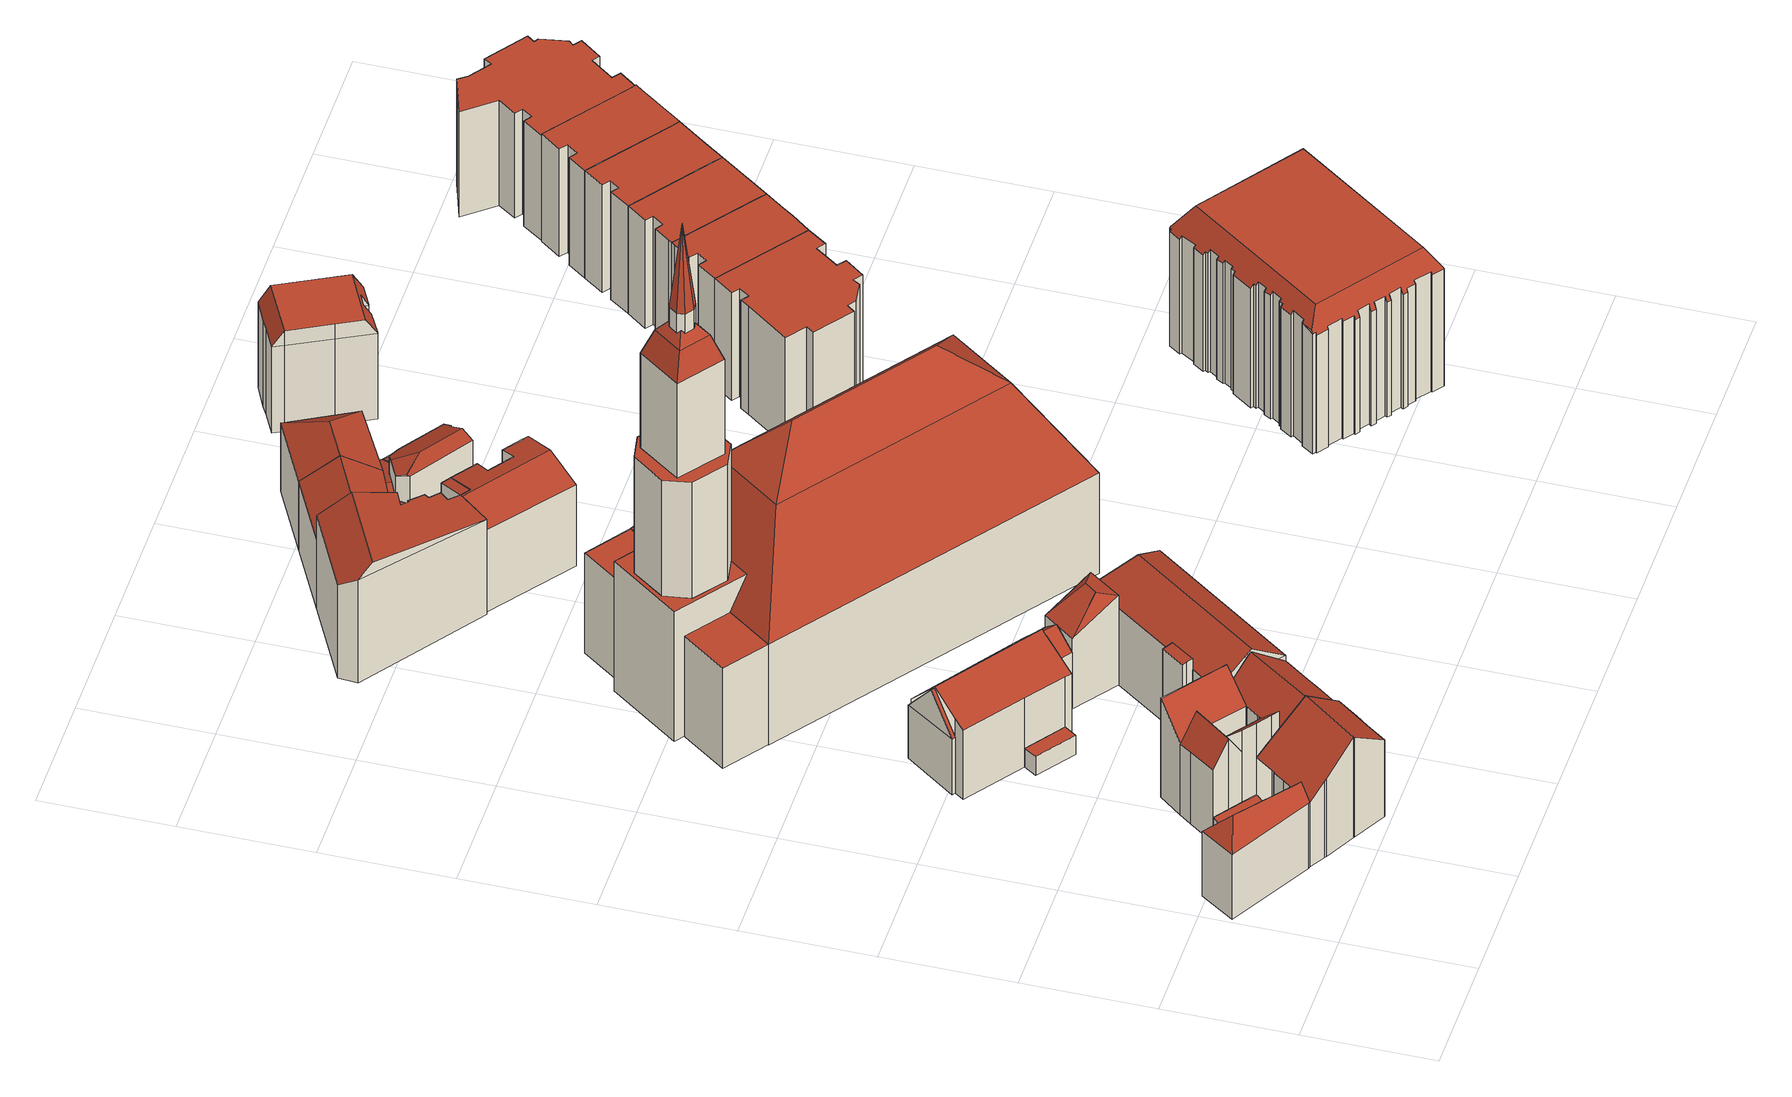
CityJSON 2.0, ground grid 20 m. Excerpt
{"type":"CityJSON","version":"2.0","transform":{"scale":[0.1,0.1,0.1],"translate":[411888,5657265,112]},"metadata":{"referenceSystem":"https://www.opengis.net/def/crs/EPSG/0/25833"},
"CityObjects":{
"building1":{"type":"Building","attributes":{"Gemeindeschluessel":14612000,"Geometrietyp2DReferenz":"3000","function":"31001_9998","roofType":"9999"},"children":["building1-1","building1-2","building1-3"]},
"building1-1":{"type":"BuildingPart","attributes":{"Dachtyp_tdc":"tdcFreeFormRoof","Dachneigung":48.9,"QualitaetDacherkennung":18,"Geometrietyp2DReferenz":"3000","measuredHeight":15.21,"roofType":"5000"},"parents":["building1"],"geometry":[{"type":"MultiSurface","lod":"2","boundaries":[[[0,1,2,3]],[[1,4,5,6,2]],[[7,8,9,10,11]],[[8,0,3,9]],[[12,4,1,13]],[[1,0,13]],[[0,8,7,12,13]],[[3,2,6,14,10,9]]],"semantics":{"surfaces":[{"type":"WallSurface"},{"type":"RoofSurface"},{"type":"GroundSurface"}],"values":[0,0,0,0,1,1,1,2]}}]},
"building1-2":{"type":"BuildingPart","attributes":{"Dachtyp_tdc":"tdcGableRoof","Dachneigung":37.56,"QualitaetDacherkennung":42,"Geometrietyp2DReferenz":"3000","measuredHeight":18.18,"roofType":"3100"},"parents":["building1"],"geometry":[{"type":"MultiSurface","lod":"2","boundaries":[[[5,15,16,6]],[[15,17,18,16]],[[17,19,20,18]],[[19,21,22,23,20]],[[24,25,26,27,28]],[[25,29,30,26]],[[29,31,32,30]],[[31,33,34,32]],[[33,35,36,34]],[[35,37,38,36]],[[37,39,40,38]],[[39,41,42,40]],[[41,43,44,42]],[[43,45,46,44]],[[45,11,10,46]],[[41,39,37,35,33,31,29]],[[29,25,24,21,19,17,15,5,47,11,45,43,41]],[[10,14,6,16,18,20,23,27,26,30,32,34,36,38,40,42,44,46]]],"semantics":{"surfaces":[{"type":"WallSurface"},{"type":"RoofSurface"},{"type":"GroundSurface"}],"values":[0,0,0,0,0,0,0,0,0,0,0,0,0,0,0,1,1,2]}}]},
"building1-3":{"type":"BuildingPart","attributes":{"Dachtyp_tdc":"tdcPolyFlatRoof","Dachneigung":17.08,"QualitaetDacherkennung":51,"Geometrietyp2DReferenz":"3000","measuredHeight":4.83,"roofType":"2100"},"parents":["building1"],"geometry":[{"type":"MultiSurface","lod":"2","boundaries":[[[48,49,50,51]],[[49,52,53,50]],[[52,28,27,53]],[[22,54,20,23]],[[54,48,51,20]],[[54,22,28,52,49,48]],[[51,50,53,27,23,20]]],"semantics":{"surfaces":[{"type":"WallSurface"},{"type":"RoofSurface"},{"type":"GroundSurface"}],"values":[0,0,0,0,0,1,2]}}]},
"building2":{"type":"Building","attributes":{"Gemeindeschluessel":14612000,"Geometrietyp2DReferenz":"3000","function":"31001_9998","roofType":"9999"},"children":["building2-1","building2-2","building2-3","building2-4"]},
"building2-1":{"type":"BuildingPart","attributes":{"Dachtyp_tdc":"tdcPolyFlatRoof","Dachneigung":45.02,"QualitaetDacherkennung":70,"Geometrietyp2DReferenz":"3000","measuredHeight":17.68,"roofType":"2100"},"parents":["building2"],"geometry":[{"type":"MultiSurface","lod":"2","boundaries":[[[55,56,57,58]],[[59,60,61,62,63]],[[60,64,65,61]],[[64,66,67,68,65]],[[66,64,60,59,69,56,55,70]],[[58,57,62,61,65,68]]],"semantics":{"surfaces":[{"type":"WallSurface"},{"type":"RoofSurface"},{"type":"GroundSurface"}],"values":[0,0,0,0,1,2]}}]},
"building2-2":{"type":"BuildingPart","attributes":{"Dachtyp_tdc":"tdcGableRoof","Dachneigung":39.92,"QualitaetDacherkennung":60,"Geometrietyp2DReferenz":"3000","measuredHeight":18.16,"roofType":"3100"},"parents":["building2"],"geometry":[{"type":"MultiSurface","lod":"2","boundaries":[[[71,72,73,74,75,76]],[[76,77,78,79,80,81,69,63,71]],[[82,83,84,85,86,87,88,89,90,91,62,57]],[[80,79,83,82]],[[79,78,92,84,83]],[[77,76,86,85]],[[76,75,87,86]],[[75,74,88,87]],[[74,73,89,88]],[[73,72,90,89]],[[72,71,91,90]],[[71,63,62,91]],[[81,80,82,57,56]]],"semantics":{"surfaces":[{"type":"RoofSurface"},{"type":"GroundSurface"},{"type":"WallSurface"}],"values":[0,0,1,2,2,2,2,2,2,2,2,2,2]}}]},
"building2-3":{"type":"BuildingPart","attributes":{"Dachtyp_tdc":"tdcGableRoof","Dachneigung":58.04,"QualitaetDacherkennung":55,"Geometrietyp2DReferenz":"3000","measuredHeight":17.46,"roofType":"3100"},"parents":["building2"],"geometry":[{"type":"MultiSurface","lod":"2","boundaries":[[[93,94,95,96,97]],[[94,98,99,95]],[[98,100,101,99]],[[100,102,55,58,101]],[[67,103,104,68]],[[103,105,106,104]],[[105,107,108,106]],[[107,109,110,108]],[[103,67,70,102,100,98,94,93,111]],[[111,112,109,107,105,103]],[[110,113,96,95,99,101,58,68,104,106,108]]],"semantics":{"surfaces":[{"type":"WallSurface"},{"type":"RoofSurface"},{"type":"GroundSurface"}],"values":[0,0,0,0,0,0,0,0,1,1,2]}}]},
"building2-4":{"type":"BuildingPart","attributes":{"Dachtyp_tdc":"tdcPolyFlatRoof","Dachneigung":46.28,"QualitaetDacherkennung":52,"Geometrietyp2DReferenz":"3000","measuredHeight":18.03,"roofType":"2100"},"parents":["building2"],"geometry":[{"type":"MultiSurface","lod":"2","boundaries":[[[92,114,115,84]],[[114,97,96,115]],[[116,117,118,110,109]],[[117,119,120,118]],[[119,121,77,85,120]],[[121,119,117,116,112,122,97,114,92,78]],[[84,115,96,113,110,118,120,85]]],"semantics":{"surfaces":[{"type":"WallSurface"},{"type":"RoofSurface"},{"type":"GroundSurface"}],"values":[0,0,0,0,0,1,2]}}]},
"building3":{"type":"Building","attributes":{"Dachtyp_tdc":"tdcPolyFlatRoof","Gemeindeschluessel":14612000,"Dachneigung":2.77,"QualitaetDacherkennung":58,"Geometrietyp2DReferenz":"3000","measuredHeight":3.52,"function":"31001_9998","roofType":"2100"},"geometry":[{"type":"Solid","lod":"2","boundaries":[[[[123,124,125,126]],[[127,128,129,130]],[[126,125,128,127]],[[125,124,129,128]],[[124,123,130,129]],[[123,126,127,130]]]],"semantics":{"surfaces":[{"type":"RoofSurface"},{"type":"GroundSurface"},{"type":"WallSurface"}],"values":[[0,1,2,2,2,2]]}}]},
"building4":{"type":"Building","attributes":{"Gemeindeschluessel":14612000,"Geometrietyp2DReferenz":"3000","function":"31001_9998","roofType":"9999"},"children":["building4-1","building4-2","building4-3"]},
"building4-1":{"type":"BuildingPart","attributes":{"Dachtyp_tdc":"tdcGableRoof","Dachneigung":47.2,"QualitaetDacherkennung":68,"Geometrietyp2DReferenz":"3000","measuredHeight":16.24,"roofType":"3100"},"parents":["building4"],"geometry":[{"type":"MultiSurface","lod":"2","boundaries":[[[131,132,133,134,135]],[[132,136,137,133]],[[136,138,129,137]],[[138,139,128,129]],[[139,140,141,128]],[[140,142,143,144,141]],[[145,146,147,148,149]],[[150,142,140,139,138,136,132,131,151]],[[151,152,146,145,150]],[[153,134,133,137,129,128,141,144,154,148,147,155]]],"semantics":{"surfaces":[{"type":"WallSurface"},{"type":"RoofSurface"},{"type":"GroundSurface"}],"values":[0,0,0,0,0,0,0,1,1,2]}}]},
"building4-2":{"type":"BuildingPart","attributes":{"Dachtyp_tdc":"tdcGableRoof","Dachneigung":51.09,"QualitaetDacherkennung":43,"Geometrietyp2DReferenz":"3000","measuredHeight":15.88,"roofType":"3100"},"parents":["building4"],"geometry":[{"type":"MultiSurface","lod":"2","boundaries":[[[143,156,157,144]],[[156,158,159,157]],[[158,149,148,159]],[[158,156,160]],[[156,143,161,162,160]],[[149,158,160,162]],[[144,157,159,148,154]]],"semantics":{"surfaces":[{"type":"WallSurface"},{"type":"RoofSurface"},{"type":"GroundSurface"}],"values":[0,0,0,0,1,1,2]}}]},
"building4-3":{"type":"BuildingPart","attributes":{"Dachtyp_tdc":"tdcGableRoof","Dachneigung":36.75,"QualitaetDacherkennung":81,"Geometrietyp2DReferenz":"3000","measuredHeight":12.76,"roofType":"3100"},"parents":["building4"],"geometry":[{"type":"MultiSurface","lod":"2","boundaries":[[[163,164,165,166]],[[164,167,168,165]],[[167,169,170,168]],[[169,171,172,170]],[[171,173,174,172]],[[173,175,133,174]],[[175,135,134,133]],[[176,177,147,146]],[[176,163,166,177]],[[178,179,135,175,173,171,169,167]],[[167,164,163,176,146,152,178]],[[166,165,168,170,172,174,133,134,153,155,147,177]]],"semantics":{"surfaces":[{"type":"WallSurface"},{"type":"RoofSurface"},{"type":"GroundSurface"}],"values":[0,0,0,0,0,0,0,0,0,1,1,2]}}]},
"building5":{"type":"Building","attributes":{"Gemeindeschluessel":14612000,"Geometrietyp2DReferenz":"3000","function":"31001_9998","roofType":"9999"},"children":["building5-1","building5-2","building5-3"]},
"building5-1":{"type":"BuildingPart","attributes":{"Dachtyp_tdc":"tdcHipRoof","Dachneigung":34.26,"QualitaetDacherkennung":42,"Geometrietyp2DReferenz":"3000","measuredHeight":16.75,"roofType":"3200"},"parents":["building5"],"geometry":[{"type":"MultiSurface","lod":"2","boundaries":[[[180,181,182,183]],[[181,184,185,186,187,182]],[[181,180,188,189]],[[190,184,189,188]],[[183,182,187,191]],[[190,180,183,191,192,193]],[[184,181,189]],[[180,190,188]]],"semantics":{"surfaces":[{"type":"WallSurface"},{"type":"RoofSurface"},{"type":"GroundSurface"}],"values":[0,0,1,1,2,0,1,1]}}]},
"building5-2":{"type":"BuildingPart","attributes":{"Dachtyp_tdc":"tdcHipAndGableRoof","Dachneigung":36.47,"QualitaetDacherkennung":62,"Geometrietyp2DReferenz":"3000","measuredHeight":18.33,"roofType":"5000"},"parents":["building5"],"geometry":[{"type":"MultiSurface","lod":"2","boundaries":[[[194,195,196,197]],[[195,192,191,196]],[[186,198,199,187]],[[198,200,201,199]],[[200,202,203,201]],[[202,204,205,203]],[[204,206,207,205]],[[206,208,209,207]],[[198,185,210]],[[193,211,212,213,214,215,216,217,210,185]],[[200,198,210,217]],[[200,217,216,202]],[[204,215,214,206]],[[202,216,215,204]],[[206,214,213,208]],[[208,213,212,194]],[[194,212,211,195]],[[195,211,193,192]],[[186,185,198]],[[197,196,191,187,199,201,203,205,207,209]]],"semantics":{"surfaces":[{"type":"WallSurface"},{"type":"RoofSurface"},{"type":"GroundSurface"}],"values":[0,0,0,0,0,0,0,0,1,1,1,0,0,0,0,0,0,0,0,2]}}]},
"building5-3":{"type":"BuildingPart","attributes":{"Dachtyp_tdc":"tdcPolyFlatRoof","Dachneigung":10.59,"QualitaetDacherkennung":50,"Geometrietyp2DReferenz":"3000","measuredHeight":15.95,"roofType":"2100"},"parents":["building5"],"geometry":[{"type":"MultiSurface","lod":"2","boundaries":[[[218,219,220,209,208]],[[219,221,222,220]],[[221,223,224,222]],[[223,225,194,197,224]],[[223,221,219,218,225]],[[197,209,220,222,224]]],"semantics":{"surfaces":[{"type":"WallSurface"},{"type":"RoofSurface"},{"type":"GroundSurface"}],"values":[0,0,0,0,1,2]}}]},
"building6":{"type":"Building","attributes":{"Dachtyp_tdc":"tdcFreeFormRoof","Gemeindeschluessel":14612000,"Dachneigung":10.11,"QualitaetDacherkennung":27,"Geometrietyp2DReferenz":"3000","measuredHeight":20.5,"function":"31001_9998","roofType":"5000"},"geometry":[{"type":"Solid","lod":"2","boundaries":[[[[226,227,228,229]],[[227,230,231,228]],[[230,232,233,231]],[[232,234,235,233]],[[234,236,237,235]],[[238,239,240,241,242]],[[232,230,227,226,243,244,239,238,245,246,236,234]],[[242,245,238]],[[244,240,239]],[[237,247,248,249,250,251,252,253,229,228,231,233,235]],[[236,246,247,237]],[[246,245,248,247]],[[245,242,249,248]],[[242,241,250,249]],[[241,240,251,250]],[[240,244,252,251]],[[244,243,253,252]],[[243,226,229,253]]]],"semantics":{"surfaces":[{"type":"WallSurface"},{"type":"RoofSurface"},{"type":"GroundSurface"}],"values":[[0,0,0,0,0,1,1,0,0,2,0,0,0,0,0,0,0,0]]}}]},
"building7":{"type":"Building","attributes":{"name":"Dreikönigskirche","Gemeindeschluessel":14612000,"Dachneigung":30.97,"Dachorientierung":-54.01,"MittlereTraufHoehe":132.06,"QualitaetDacherkennung":100,"ObjektHoehe":39.75,"BodenHoehe":113.83,"Geometrietyp2DReferenz":"3000","AbsoluteHoehe":153.58,"Dachflaeche":3193.82,"measuredHeight":39.75,"function":"31001_3041","roofType":"9999","storeysAboveGround":13},"children":["building7-1","building7-2","building7-3","building7-4","building7-5","building7-6"],"geometry":[{"type":"MultiSurface","lod":"2","boundaries":[[[254,255,256,257,258]],[[255,259,260,256]],[[259,261,262,263,260]],[[255,254,264,265]],[[259,255,265,266]],[[261,259,266,267]],[[254,261,267,264]],[[265,264,268,269]],[[266,265,269]],[[267,266,269,268]],[[264,267,268]],[[257,256,260,263]],[[257,263,262,258]],[[262,261,254,258]]],"semantics":{"surfaces":[{"type":"WallSurface"},{"type":"RoofSurface"},{"type":"GroundSurface"},{"type":"ClosureSurface","isClosure":"1","QuelleClosure":"LoD2WallSurface"}],"values":[0,0,0,1,1,1,1,1,1,1,1,2,0,3]}}]},
"building7-1":{"type":"BuildingPart","attributes":{"Dachneigung":6.27,"Dachorientierung":0,"MittlereTraufHoehe":184.9,"QualitaetDacherkennung":100,"BodenHoehe":181.39,"ObjektTeilHoehe":18.46,"Geometrietyp2DReferenz":"3000","AbsoluteHoehe":199.85,"Dachflaeche":84.18,"measuredHeight":18.46,"roofType":"4000","storeysAboveGround":6},"parents":["building7"],"geometry":[{"type":"MultiSurface","lod":"2","boundaries":[[[270,271,272,273]],[[271,274,275,272]],[[274,276,277,275]],[[276,278,279,277]],[[278,280,281,279]],[[280,282,283,281]],[[282,284,285,283]],[[284,270,273,285]],[[271,270,286]],[[274,271,286]],[[276,274,286]],[[278,276,286]],[[280,278,286]],[[282,280,286]],[[284,282,286]],[[270,284,286]],[[273,272,275,277,279,281,283,285]]],"semantics":{"surfaces":[{"type":"WallSurface"},{"type":"RoofSurface"},{"type":"GroundSurface"}],"values":[0,0,0,0,0,0,0,0,1,1,1,1,1,1,1,1,2]}}]},
"building7-2":{"type":"BuildingPart","attributes":{"Dachneigung":18.63,"Dachorientierung":-54.01,"MittlereTraufHoehe":175.73,"QualitaetDacherkennung":100,"BodenHoehe":158.5,"ObjektTeilHoehe":21.45,"Geometrietyp2DReferenz":"3000","AbsoluteHoehe":179.95,"Dachflaeche":150.34,"measuredHeight":21.45,"roofType":"9999","storeysAboveGround":7},"parents":["building7"],"geometry":[{"type":"MultiSurface","lod":"2","boundaries":[[[287,288,289,290]],[[288,291,292,289]],[[291,293,294,292]],[[293,287,290,294]],[[288,287,295,296]],[[291,288,296,297]],[[293,291,297,298]],[[287,293,298,295]],[[297,296,295,298]],[[294,290,289,292]]],"semantics":{"surfaces":[{"type":"WallSurface"},{"type":"RoofSurface"},{"type":"ClosureSurface","isClosure":"1","QuelleClosure":"LoD2RoofSurface"},{"type":"ClosureSurface","isClosure":"1","QuelleClosure":"LoD2GroundSurface"}],"values":[0,0,0,0,1,1,1,1,2,3]}}]},
"building7-3":{"type":"BuildingPart","attributes":{"Dachneigung":90,"Dachorientierung":0,"MittlereTraufHoehe":137.4,"QualitaetDacherkennung":100,"BodenHoehe":113.81,"ObjektTeilHoehe":23.59,"Geometrietyp2DReferenz":"3000","AbsoluteHoehe":137.4,"Dachflaeche":180.56,"measuredHeight":23.59,"roofType":"1000","storeysAboveGround":8},"parents":["building7"],"geometry":[{"type":"MultiSurface","lod":"2","boundaries":[[[299,300,301,302]],[[300,303,304,301]],[[303,305,306,304]],[[305,299,302,306]],[[302,301,304,306]],[[299,305,303,300],[307,308,309,310,311,312,313,314]],[[307,314,313,312,311,310,309,308]]],"semantics":{"surfaces":[{"type":"WallSurface"},{"type":"GroundSurface"},{"type":"RoofSurface"},{"type":"ClosureSurface","isClosure":"1","QuelleClosure":"LoD2RoofSurface"}],"values":[0,0,0,0,1,2,3]}}]},
"building7-4":{"type":"BuildingPart","attributes":{"Dachneigung":90,"Dachorientierung":0,"MittlereTraufHoehe":132.06,"QualitaetDacherkennung":100,"BodenHoehe":113.87,"ObjektTeilHoehe":18.19,"Geometrietyp2DReferenz":"3000","AbsoluteHoehe":132.06,"Dachflaeche":246.91,"measuredHeight":18.19,"roofType":"1000","storeysAboveGround":6},"parents":["building7"],"geometry":[{"type":"MultiSurface","lod":"2","boundaries":[[[261,315,316,262]],[[315,317,318,316]],[[317,254,258,318]],[[254,317,315,261]],[[262,316,318,258]],[[254,261,262,258]]],"semantics":{"surfaces":[{"type":"WallSurface"},{"type":"RoofSurface"},{"type":"GroundSurface"},{"type":"ClosureSurface","isClosure":"1","QuelleClosure":"LoD2WallSurface"}],"values":[0,0,0,1,2,3]}}]},
"building7-5":{"type":"BuildingPart","attributes":{"Dachneigung":90,"Dachorientierung":0,"MittlereTraufHoehe":158.5,"QualitaetDacherkennung":100,"BodenHoehe":137.4,"ObjektTeilHoehe":21.1,"Geometrietyp2DReferenz":"3000","AbsoluteHoehe":158.5,"Dachflaeche":129.28,"measuredHeight":21.1,"roofType":"1000","storeysAboveGround":7},"parents":["building7"],"geometry":[{"type":"MultiSurface","lod":"2","boundaries":[[[319,320,309,308]],[[320,321,310,309]],[[321,322,311,310]],[[322,323,312,311]],[[323,324,313,312]],[[324,325,314,313]],[[325,326,307,314]],[[326,319,308,307]],[[320,319,326,325,324,323,322,321],[290,289,292,294]],[[290,294,292,289]],[[313,314,307,308,309,310,311,312]]],"semantics":{"surfaces":[{"type":"WallSurface"},{"type":"RoofSurface"},{"type":"ClosureSurface","isClosure":"1","QuelleClosure":"LoD2RoofSurface"},{"type":"ClosureSurface","isClosure":"1","QuelleClosure":"LoD2GroundSurface"}],"values":[0,0,0,0,0,0,0,0,1,2,3]}}]},
"building7-6":{"type":"BuildingPart","attributes":{"Dachneigung":35.28,"Dachorientierung":0,"MittlereTraufHoehe":179.95,"QualitaetDacherkennung":100,"BodenHoehe":179.95,"ObjektTeilHoehe":3.78,"Geometrietyp2DReferenz":"3000","AbsoluteHoehe":183.73,"Dachflaeche":50.43,"measuredHeight":3.78,"roofType":"3500","storeysAboveGround":1},"parents":["building7"],"geometry":[{"type":"MultiSurface","lod":"2","boundaries":[[[297,296,327]],[[298,297,327]],[[295,298,327]],[[296,295,327]],[[296,297,298,295]]],"semantics":{"surfaces":[{"type":"RoofSurface"},{"type":"ClosureSurface","isClosure":"1","QuelleClosure":"LoD2GroundSurface"}],"values":[0,0,0,0,1]}}]},
"building8":{"type":"Building","attributes":{"Dachtyp_tdc":"tdcPolyFlatRoof","Gemeindeschluessel":14612000,"Dachneigung":9.42,"QualitaetDacherkennung":61,"Geometrietyp2DReferenz":"3000","measuredHeight":17.23,"function":"31001_9998","roofType":"2100"},"geometry":[{"type":"Solid","lod":"2","boundaries":[[[[328,329,330,331]],[[329,332,333,330]],[[332,334,335,333]],[[334,328,331,335]],[[334,332,329,328]],[[331,330,333,335]]]],"semantics":{"surfaces":[{"type":"WallSurface"},{"type":"RoofSurface"},{"type":"GroundSurface"}],"values":[[0,0,0,0,1,2]]}}]},
"building9":{"type":"Building","attributes":{"Dachtyp_tdc":"tdcFreeFormRoof","Gemeindeschluessel":14612000,"Dachneigung":24.11,"QualitaetDacherkennung":75,"Geometrietyp2DReferenz":"3000","measuredHeight":17.37,"function":"31001_9998","roofType":"5000"},"geometry":[{"type":"Solid","lod":"2","boundaries":[[[[336,246,333,337]],[[246,338,330,333]],[[338,328,331,330]],[[328,339,340,331]],[[339,341,342,340]],[[341,343,344,342]],[[343,345,346,344]],[[345,347,348,346]],[[347,349,350,348]],[[349,351,352,350]],[[351,353,354,352]],[[353,336,337,354]],[[353,355,356,336]],[[351,349,347,345,343,341,339,328,338,246,356,355]],[[246,336,356]],[[353,351,355]],[[337,333,330,331,340,342,344,346,348,350,352,354]]]],"semantics":{"surfaces":[{"type":"WallSurface"},{"type":"RoofSurface"},{"type":"GroundSurface"}],"values":[[0,0,0,0,0,0,0,0,0,0,0,0,1,1,0,0,2]]}}]},
"building10":{"type":"Building","attributes":{"Dachtyp_tdc":"tdcGableRoof","Gemeindeschluessel":14612000,"Dachneigung":32.98,"QualitaetDacherkennung":71,"Geometrietyp2DReferenz":"3000","measuredHeight":16.23,"function":"31001_9998","roofType":"3100"},"geometry":[{"type":"Solid","lod":"2","boundaries":[[[[357,358,359,360]],[[358,361,362,359]],[[361,363,252,362]],[[363,364,251,252]],[[364,357,360,251]],[[365,366,367,357]],[[367,366,368,369,370]],[[358,370,369,361]],[[357,367,370,358]],[[361,369,368,363]],[[363,368,366,365,364]],[[364,365,357]],[[360,359,362,252,251]]]],"semantics":{"surfaces":[{"type":"WallSurface"},{"type":"RoofSurface"},{"type":"GroundSurface"}],"values":[[0,0,0,0,0,1,1,0,0,0,0,0,2]]}}]},
"building11":{"type":"Building","attributes":{"Dachtyp_tdc":"tdcHipAndGableRoof","Gemeindeschluessel":14612000,"Dachneigung":32.08,"QualitaetDacherkennung":70,"Geometrietyp2DReferenz":"3000","measuredHeight":16.25,"function":"31001_9998","roofType":"5000"},"geometry":[{"type":"Solid","lod":"2","boundaries":[[[[371,372,373,360]],[[372,374,375,373]],[[374,370,359,375]],[[370,371,360,359]],[[374,372,376]],[[371,370,367]],[[372,371,367,376]],[[370,374,376,367]],[[360,373,375,359]]]],"semantics":{"surfaces":[{"type":"WallSurface"},{"type":"RoofSurface"},{"type":"GroundSurface"}],"values":[[0,0,0,0,1,0,1,1,2]]}}]},
"building12":{"type":"Building","attributes":{"Dachtyp_tdc":"tdcFreeFormRoof","Gemeindeschluessel":14612000,"Dachneigung":12.7,"QualitaetDacherkennung":29,"Geometrietyp2DReferenz":"3000","measuredHeight":4,"function":"31001_9998","roofType":"5000"},"geometry":[{"type":"Solid","lod":"2","boundaries":[[[[377,378,379,380]],[[378,381,382,379]],[[381,383,384,382]],[[383,385,386,384]],[[385,387,388,386]],[[387,389,390,388]],[[389,377,380,390]],[[385,383,381,391,392,387]],[[378,377,389,392,391]],[[381,378,391]],[[389,387,392]],[[380,379,382,384,386,388,390]]]],"semantics":{"surfaces":[{"type":"WallSurface"},{"type":"RoofSurface"},{"type":"GroundSurface"}],"values":[[0,0,0,0,0,0,0,1,1,0,0,2]]}}]},
"building13":{"type":"Building","attributes":{"Dachtyp_tdc":"tdcFreeFormRoof","Gemeindeschluessel":14612000,"Dachneigung":27.45,"QualitaetDacherkennung":34,"Geometrietyp2DReferenz":"3000","measuredHeight":9.24,"function":"31001_9998","roofType":"5000"},"geometry":[{"type":"Solid","lod":"2","boundaries":[[[[393,394,395,396]],[[394,397,398,395]],[[397,399,400,398]],[[399,401,402,400]],[[401,403,404,402]],[[403,405,406,404]],[[405,407,408,406]],[[407,409,410,408]],[[409,393,396,410]],[[411,412,394,413]],[[409,414,411,413,393]],[[405,403,401,399,397,412,411,414,407]],[[394,393,413]],[[397,394,412]],[[409,407,414]],[[396,395,398,400,402,404,406,408,410]]]],"semantics":{"surfaces":[{"type":"WallSurface"},{"type":"RoofSurface"},{"type":"GroundSurface"}],"values":[[0,0,0,0,0,0,0,0,0,1,1,1,0,0,0,2]]}}]},
"building14":{"type":"Building","attributes":{"Dachtyp_tdc":"tdcPolyFlatRoof","Gemeindeschluessel":14612000,"Dachneigung":13.83,"QualitaetDacherkennung":59,"Geometrietyp2DReferenz":"3000","measuredHeight":3.67,"function":"31001_9998","roofType":"2100"},"geometry":[{"type":"Solid","lod":"2","boundaries":[[[[415,416,417,418]],[[419,383,416,415]],[[383,420,417,416]],[[420,421,418,417]],[[421,419,415,418]],[[421,420,383,419]]]],"semantics":{"surfaces":[{"type":"GroundSurface"},{"type":"WallSurface"},{"type":"RoofSurface"}],"values":[[0,1,1,1,1,2]]}}]},
"building15":{"type":"Building","attributes":{"Dachtyp_tdc":"tdcFreeFormRoof","Gemeindeschluessel":14612000,"Dachneigung":0.136,"QualitaetDacherkennung":64,"Geometrietyp2DReferenz":"3000","measuredHeight":18.31,"function":"31001_9998","roofType":"5000"},"geometry":[{"type":"Solid","lod":"2","boundaries":[[[[422,423,424,425]],[[423,426,427,424]],[[426,428,429,427]],[[428,430,431,429]],[[430,432,433,431]],[[432,434,435,433]],[[434,436,437,435]],[[436,438,439,437]],[[438,440,441,439]],[[440,442,443,441]],[[442,444,445,443]],[[444,422,425,445]],[[446,447,448,449,450,451,452,453]],[[434,432,430,454,455,436]],[[449,455,454,456,450]],[[423,451,450,456,426]],[[426,456,454,428]],[[428,454,430]],[[444,453,452,422]],[[442,446,453,444]],[[422,452,451,423]],[[438,448,447,440]],[[436,455,449,448,438]],[[440,447,446,442]],[[425,424,427,429,431,433,435,437,439,441,443,445]]]],"semantics":{"surfaces":[{"type":"WallSurface"},{"type":"RoofSurface"},{"type":"GroundSurface"}],"values":[[0,0,0,0,0,0,0,0,0,0,0,0,1,1,1,0,0,0,0,0,0,0,0,0,2]]}}]},
"building16":{"type":"Building","attributes":{"Dachtyp_tdc":"tdcPolyFlatRoof","Gemeindeschluessel":14612000,"Dachneigung":0,"QualitaetDacherkennung":43,"Geometrietyp2DReferenz":"3000","measuredHeight":19.6,"function":"31001_9998","roofType":"1000"},"geometry":[{"type":"Solid","lod":"2","boundaries":[[[[457,458,459,460]],[[458,461,462,459]],[[461,463,464,462]],[[463,465,466,464]],[[465,467,468,466]],[[467,469,470,468]],[[469,471,472,470]],[[471,473,474,472]],[[473,475,476,474]],[[475,477,478,476]],[[477,479,480,478]],[[479,481,482,480]],[[481,483,484,482]],[[483,485,486,484]],[[485,487,488,486]],[[487,489,490,488]],[[489,491,492,490]],[[491,493,494,492]],[[493,495,496,494]],[[495,497,498,496]],[[497,457,460,498]],[[497,495,493,491,489,487,485,483,481,479,477,475,473,471,469,467,465,463,461,458,457]],[[460,459,462,464,466,468,470,472,474,476,478,480,482,484,486,488,490,492,494,496,498]]]],"semantics":{"surfaces":[{"type":"WallSurface"},{"type":"RoofSurface"},{"type":"GroundSurface"}],"values":[[0,0,0,0,0,0,0,0,0,0,0,0,0,0,0,0,0,0,0,0,0,1,2]]}}]},
"building17":{"type":"Building","attributes":{"Dachtyp_tdc":"tdcFreeFormRoof","Gemeindeschluessel":14612000,"Dachneigung":0.151,"QualitaetDacherkennung":43,"Geometrietyp2DReferenz":"3000","measuredHeight":25.13,"function":"31001_9998","roofType":"5000"},"geometry":[{"type":"Solid","lod":"2","boundaries":[[[[499,500,501,502]],[[500,503,504,501]],[[503,505,506,504]],[[505,507,508,506]],[[507,509,510,508]],[[509,511,512,510]],[[511,513,514,512]],[[513,515,516,514]],[[515,517,518,516]],[[517,519,520,518]],[[519,521,522,520]],[[521,523,524,522]],[[523,525,526,524]],[[525,527,528,526]],[[527,529,530,528]],[[529,531,532,530]],[[531,533,534,532]],[[533,535,536,534]],[[535,537,538,536]],[[537,539,540,538]],[[539,541,542,540]],[[541,543,544,542]],[[543,545,546,544]],[[545,547,548,546]],[[547,549,550,548]],[[549,551,552,550]],[[551,553,554,552]],[[553,555,556,554]],[[555,557,558,556]],[[557,559,560,558]],[[559,561,562,560]],[[561,563,564,562]],[[563,565,566,564]],[[565,567,568,566]],[[567,569,570,568]],[[569,571,572,570]],[[571,573,574,572]],[[573,575,576,574]],[[575,577,578,576]],[[577,579,580,578]],[[579,581,582,580]],[[581,583,584,582]],[[583,585,586,584]],[[585,587,588,586]],[[587,589,590,588]],[[589,591,592,590]],[[591,593,594,592]],[[593,595,596,594]],[[595,597,598,596]],[[597,599,600,598]],[[599,601,602,600]],[[601,603,604,602]],[[603,605,606,604]],[[605,607,608,606]],[[607,609,610,608]],[[609,611,612,610]],[[611,613,614,612]],[[613,615,616,614]],[[615,617,618,616]],[[617,619,620,618]],[[619,621,622,620]],[[621,623,624,622]],[[623,625,626,624]],[[625,627,628,626]],[[627,629,630,628]],[[629,631,632,630]],[[631,633,634,632]],[[633,635,636,634]],[[635,637,638,636]],[[637,639,640,638]],[[639,641,642,640]],[[641,643,644,642]],[[643,645,646,644]],[[645,647,648,646]],[[647,649,650,648]],[[649,651,652,650]],[[651,653,654,652]],[[653,655,656,654]],[[655,657,658,656]],[[657,659,660,658]],[[659,661,662,660]],[[661,663,664,662]],[[663,665,666,664]],[[665,667,668,666]],[[667,669,670,668]],[[669,671,672,670]],[[671,673,674,672]],[[673,675,676,674]],[[675,677,678,676]],[[677,679,680,678]],[[679,681,682,680]],[[681,499,502,682]],[[683,657,655,653,651,649,647,645,643,641,639,637,635,633,631,629,627,625,623,621,619,617,615,613,611,684,685,686]],[[687,688,667,665,663,661,659,683,686]],[[500,499,681,679,677,675,673,671,669,688,687,689,690,539,537,535,533,531,529,527,525,523,521,519,517,515,513,511,509,507,505,503]],[[685,684,609,607,605,603,601,599,597,595,593,591,589,587,585,583,581,579,577,575,573,571,569,567,565,563,561,559,557,555,553,551,549,547,545,543,541,690,689]],[[687,686,685,689]],[[659,657,683]],[[611,609,684]],[[669,667,688]],[[541,539,690]],[[502,501,504,506,508,510,512,514,516,518,520,522,524,526,528,530,532,534,536,538,540,542,544,546,548,550,552,554,556,558,560,562,564,566,568,570,572,574,576,578,580,582,584,586,588,590,592,594,596,598,600,602,604,606,608,610,612,614,616,618,620,622,624,626,628,630,632,634,636,638,640,642,644,646,648,650,652,654,656,658,660,662,664,666,668,670,672,674,676,678,680,682]]]],"semantics":{"surfaces":[{"type":"WallSurface"},{"type":"RoofSurface"},{"type":"GroundSurface"}],"values":[[0,0,0,0,0,0,0,0,0,0,0,0,0,0,0,0,0,0,0,0,0,0,0,0,0,0,0,0,0,0,0,0,0,0,0,0,0,0,0,0,0,0,0,0,0,0,0,0,0,0,0,0,0,0,0,0,0,0,0,0,0,0,0,0,0,0,0,0,0,0,0,0,0,0,0,0,0,0,0,0,0,0,0,0,0,0,0,0,0,0,0,0,1,1,1,1,1,0,0,0,0,2]]}}]},
"building18":{"type":"Building","attributes":{"Dachtyp_tdc":"tdcPolyFlatRoof","Gemeindeschluessel":14612000,"Dachneigung":0,"QualitaetDacherkennung":41,"Geometrietyp2DReferenz":"3000","measuredHeight":19.59,"function":"31001_9998","roofType":"1000"},"geometry":[{"type":"Solid","lod":"2","boundaries":[[[[691,481,482,692]],[[481,479,480,482]],[[479,477,478,480]],[[477,693,694,478]],[[693,695,696,694]],[[695,697,698,696]],[[697,699,700,698]],[[699,701,702,700]],[[701,703,704,702]],[[703,705,706,704]],[[705,707,708,706]],[[707,709,710,708]],[[709,691,692,710]],[[709,707,705,703,701,699,697,695,693,477,479,481,691]],[[692,482,480,478,694,696,698,700,702,704,706,708,710]]]],"semantics":{"surfaces":[{"type":"WallSurface"},{"type":"RoofSurface"},{"type":"GroundSurface"}],"values":[[0,0,0,0,0,0,0,0,0,0,0,0,0,1,2]]}}]},
"building19":{"type":"Building","attributes":{"Dachtyp_tdc":"tdcPolyFlatRoof","Gemeindeschluessel":14612000,"Dachneigung":0,"QualitaetDacherkennung":44,"Geometrietyp2DReferenz":"3000","measuredHeight":19.63,"function":"31001_9998","roofType":"1000"},"geometry":[{"type":"Solid","lod":"2","boundaries":[[[[711,707,708,712]],[[707,705,706,708]],[[705,703,704,706]],[[703,713,714,704]],[[713,715,716,714]],[[715,717,718,716]],[[717,719,720,718]],[[719,721,722,720]],[[721,723,724,722]],[[723,725,726,724]],[[725,727,728,726]],[[727,729,730,728]],[[729,711,712,730]],[[729,727,725,723,721,719,717,715,713,703,705,707,711]],[[712,708,706,704,714,716,718,720,722,724,726,728,730]]]],"semantics":{"surfaces":[{"type":"WallSurface"},{"type":"RoofSurface"},{"type":"GroundSurface"}],"values":[[0,0,0,0,0,0,0,0,0,0,0,0,0,1,2]]}}]},
"building20":{"type":"Building","attributes":{"Dachtyp_tdc":"tdcPolyFlatRoof","Gemeindeschluessel":14612000,"Dachneigung":0,"QualitaetDacherkennung":44,"Geometrietyp2DReferenz":"3000","measuredHeight":19.58,"function":"31001_9998","roofType":"1000"},"geometry":[{"type":"Solid","lod":"2","boundaries":[[[[731,727,728,732]],[[727,725,726,728]],[[725,723,724,726]],[[723,733,734,724]],[[733,735,736,734]],[[735,737,738,736]],[[737,739,740,738]],[[739,741,742,740]],[[741,743,744,742]],[[743,745,746,744]],[[745,747,748,746]],[[747,731,732,748]],[[747,745,743,741,739,737,735,733,723,725,727,731]],[[732,728,726,724,734,736,738,740,742,744,746,748]]]],"semantics":{"surfaces":[{"type":"WallSurface"},{"type":"RoofSurface"},{"type":"GroundSurface"}],"values":[[0,0,0,0,0,0,0,0,0,0,0,0,1,2]]}}]},
"building21":{"type":"Building","attributes":{"Dachtyp_tdc":"tdcPolyFlatRoof","Gemeindeschluessel":14612000,"Dachneigung":0,"QualitaetDacherkennung":45,"Geometrietyp2DReferenz":"3000","measuredHeight":19.57,"function":"31001_9998","roofType":"1000"},"geometry":[{"type":"Solid","lod":"2","boundaries":[[[[743,745,749,750,751,752,753,754,755,756,757,758,741]],[[742,759,760,761,762,763,764,765,766,767,768,746,744]],[[741,758,759,742]],[[758,757,760,759]],[[757,756,761,760]],[[756,755,762,761]],[[755,754,763,762]],[[754,753,764,763]],[[753,752,765,764]],[[752,751,766,765]],[[751,750,767,766]],[[750,749,768,767]],[[749,745,746,768]],[[745,743,744,746]],[[743,741,742,744]]]],"semantics":{"surfaces":[{"type":"RoofSurface"},{"type":"GroundSurface"},{"type":"WallSurface"}],"values":[[0,1,2,2,2,2,2,2,2,2,2,2,2,2,2]]}}]},
"building22":{"type":"Building","attributes":{"Dachtyp_tdc":"tdcPolyFlatRoof","Gemeindeschluessel":14612000,"Dachneigung":0,"QualitaetDacherkennung":6,"Geometrietyp2DReferenz":"3000","measuredHeight":19.07,"function":"31001_9998","roofType":"1000"},"geometry":[{"type":"Solid","lod":"2","boundaries":[[[[769,770,771,772]],[[770,773,774,771]],[[773,775,776,774]],[[775,777,778,776]],[[777,779,780,778]],[[779,781,782,780]],[[781,783,784,782]],[[783,785,786,784]],[[785,787,788,786]],[[787,789,790,788]],[[789,791,792,790]],[[791,793,794,792]],[[793,795,796,794]],[[795,797,798,796]],[[797,799,800,798]],[[799,801,802,800]],[[801,803,804,802]],[[803,805,806,804]],[[805,807,808,806]],[[807,809,810,808]],[[809,811,812,810]],[[811,813,814,812]],[[813,815,816,814]],[[815,817,818,816]],[[815,813,811,809,807,805,803,801,799,797,795,793,791,789,787,785,783,781,779,777,775,773,770,769,817]],[[818,772,771,774,776,778,780,782,784,786,788,790,792,794,796,798,800,802,804,806,808,810,812,814,816]],[[817,769,772,818]]]],"semantics":{"surfaces":[{"type":"WallSurface"},{"type":"RoofSurface"},{"type":"GroundSurface"}],"values":[[0,0,0,0,0,0,0,0,0,0,0,0,0,0,0,0,0,0,0,0,0,0,0,0,1,2,0]]}}]}
},
"vertices":[
[1,152,132],[37,205,132],[37,205,14],[1,152,14],[159,111,132],[159,111,130],[159,111,14],[135,79,132],[132,80,132],[132,80,14],[135,79,14],[135,79,130],[147,95,155],[43,163,166],[147,95,14],
[162,115,130],[162,115,14],[170,126,130],[170,126,14],[183,144,130],[183,144,14],[184,143,130],[184,143,50],[184,143,14],[208,175,130],[229,160,151],[229,160,14],[208,175,14],[208,175,62],[277,125,196],[277,125,14],[324,91,155],[324,91,14],[300,59,155],[300,59,14],[286,40,154],[286,40,14],[264,9,154],[264,9,14],[212,37,195],[212,37,14],[211,38,196],[211,38,14],[163,63,155],[163,63,14],[160,65,152],[160,65,14],[147,95,130],
[122,187,50],[146,220,62],[146,220,14],[122,187,14],[188,190,62],[188,190,14],[183,144,50],
[217,225,147],[267,189,146],[267,189,16],[217,225,16],[240,152,192],[229,160,192],[229,160,16],[240,152,16],[240,152,151],[208,175,192],[208,175,16],[188,190,192],[188,190,152],[188,190,16],[265,185,151],[215,223,149],
[275,126,197],[324,91,147],[353,130,147],[365,148,147],[393,186,147],[344,222,197],[310,247,151],[284,212,151],[282,210,151],[269,192,151],[267,189,151],[269,192,16],[282,210,16],[284,212,16],[310,247,16],[344,222,16],[393,186,16],[365,148,16],[353,130,16],[324,91,16],[275,126,16],[284,212,150],
[233,248,150],[232,246,150],[232,246,16],[233,248,16],[233,248,149],[224,235,149],[224,235,16],[219,229,149],[219,229,16],[217,225,149],[168,204,190],[168,204,16],[146,220,147],[146,220,16],[175,260,146],[175,260,16],[189,279,145],[189,279,16],[212,262,190],[190,278,147],[212,262,16],
[234,249,150],[234,249,16],[189,279,147],[218,315,196],[218,315,16],[297,257,196],[297,257,16],[310,247,196],[212,262,148],
[267,450,55],[281,469,54],[223,510,54],[210,491,55],[210,491,20],[223,510,20],[281,469,20],[267,450,20],
[321,508,178],[321,507,178],[321,507,20],[321,508,20],[321,508,121],[290,462,145],[290,462,20],[281,469,145],[223,510,146],[135,573,146],[135,573,20],[145,587,156],[145,587,121],[145,587,20],[202,666,125],[356,560,124],[356,560,20],[202,666,20],[202,666,116],[171,623,183],[326,514,183],[354,557,127],[326,514,20],[171,623,20],[341,538,20],
[140,590,121],[140,590,20],[198,669,116],[198,669,20],[168,628,179],[171,623,177],[172,625,179],
[381,541,124],[396,530,125],[396,530,20],[381,541,20],[380,509,148],[380,509,20],[359,481,121],[359,481,20],[345,491,121],[345,491,20],[330,501,121],[330,501,20],[321,507,121],[367,552,124],[367,552,20],[341,538,148],[326,514,127],
[359,481,146],[396,530,146],[396,530,18],[359,481,18],[461,483,181],[461,483,158],[461,483,157],[461,483,18],[418,464,185],[432,482,185],[425,433,181],[425,433,18],[425,433,157],[425,433,158],
[355,337,157],[355,336,157],[355,336,18],[355,337,18],[557,412,157],[557,412,18],[393,186,157],[393,186,18],[297,257,157],[297,257,18],[303,265,157],[303,265,18],[330,301,157],[330,301,18],[329,301,157],[329,301,18],[492,424,201],[355,336,158],[355,337,158],[329,301,158],[330,301,158],[303,265,158],[297,257,158],[345,221,201],
[329,301,177],[322,307,176],[322,307,18],[316,311,174],[316,311,18],[342,347,174],[342,347,18],[355,337,177],
[321,1415,206],[322,1417,207],[322,1417,15],[321,1415,15],[346,1400,202],[346,1400,15],[342,1393,201],[342,1393,15],[360,1381,198],[360,1381,15],[350,1368,197],[350,1368,15],[170,1424,220],[303,1492,220],[282,1536,185],[151,1469,185],[149,1439,203],[308,1424,209],[332,1435,209],[334,1308,188],[368,1355,193],[368,1355,15],[334,1308,15],[149,1439,15],[151,1469,15],[282,1536,15],[332,1435,15],[308,1424,15],
[355,1109,201],[821,770,201],[821,770,18],[355,1109,18],[355,1109,19],[641,522,201],[641,522,18],[174,861,201],[174,861,19],[174,861,18],[370,988,349],[701,747,349],[626,643,349],[294,884,349],[396,890,416],[600,741,416],
[232,1019,729],[243,1021,729],[243,1021,694],[232,1019,694],[256,1011,729],[256,1011,694],[258,1000,729],[258,1000,694],[248,986,729],[248,986,694],[237,985,729],[237,985,694],[224,994,729],[224,994,694],[222,1006,729],[222,1006,694],[240,1003,879],
[231,1060,637],[297,1012,637],[297,1012,465],[231,1060,465],[249,945,637],[249,945,465],[183,994,637],[183,994,465],[235,1041,680],[278,1009,680],[246,965,680],[202,996,680],
[146,988,254],[225,1096,254],[225,1096,18],[146,988,18],[334,1018,254],[334,1018,18],[255,909,254],[255,909,18],[173,1013,254],[209,1063,254],[251,1070,254],[299,1035,254],[307,992,254],[271,942,254],[229,935,254],[180,972,254],
[109,908,201],[109,908,19],[289,1156,201],[289,1156,19],
[209,1063,465],[251,1070,465],[299,1035,465],[307,992,465],[271,942,465],[229,935,465],[180,972,465],[173,1013,465],
[240,1003,717],
[408,1380,185],[383,1345,192],[383,1345,20],[408,1380,20],[368,1355,192],[368,1355,20],[394,1390,185],[394,1390,20],
[334,1308,169],[334,1308,20],[383,1345,193],[446,1353,185],[446,1353,20],[432,1334,189],[432,1334,20],[469,1308,189],[469,1308,20],[483,1328,185],[483,1328,20],[512,1307,185],[512,1307,20],[515,1306,184],[515,1306,20],[521,1302,184],[521,1302,20],[459,1216,168],[459,1216,20],[492,1262,193],[366,1352,193],
[394,1593,139],[447,1488,139],[447,1488,15],[394,1593,15],[355,1447,139],[355,1447,15],[332,1435,139],[282,1536,139],[282,1536,141],[307,1485,177],[420,1541,177],[332,1435,142],[355,1447,142],[447,1488,140],
[394,1593,138],[505,1650,139],[505,1650,15],[557,1549,141],[557,1549,15],[484,1575,177],
[487,1460,52],[447,1488,48],[447,1488,19],[487,1460,19],[557,1549,45],[557,1549,19],[574,1524,45],[574,1524,19],[556,1496,51],[556,1496,19],[537,1504,54],[537,1504,19],[487,1481,54],[487,1481,19],[503,1519,59],[516,1495,59],
[487,1460,102],[487,1481,98],[487,1481,15],[487,1460,15],[537,1504,87],[537,1504,15],[556,1496,85],[556,1496,15],[620,1452,86],[620,1452,15],[622,1451,86],[622,1451,15],[612,1437,95],[612,1437,15],[610,1438,95],[610,1438,15],[582,1398,102],[582,1398,15],[533,1459,108],[522,1497,94],[487,1465,103],[596,1417,108],
[556,1496,16],[574,1524,16],[638,1479,16],[620,1452,16],[556,1496,53],[638,1479,45],[620,1452,53],
[726,1583,166],[691,1564,166],[691,1564,10],[726,1583,10],[664,1617,166],[664,1617,10],[632,1680,166],[632,1680,10],[624,1696,166],[624,1696,10],[659,1714,166],[659,1714,10],[673,1722,166],[673,1722,10],[710,1740,166],[710,1740,10],[777,1609,166],[777,1609,10],[744,1592,166],[744,1592,10],[739,1602,166],[739,1602,10],[721,1593,166],[721,1593,10],[739,1602,187],[744,1592,168],[777,1609,168],[770,1623,193],[684,1579,193],[691,1564,168],[726,1583,168],[721,1593,186],[632,1680,193],[718,1724,193],[664,1617,193],
[880,948,204],[871,936,204],[871,936,8],[880,948,8],[813,978,204],[813,978,8],[822,990,204],[822,990,8],[792,1012,204],[792,1012,8],[841,1078,204],[841,1078,8],[851,1092,204],[851,1092,8],[862,1084,204],[862,1084,8],[873,1100,204],[873,1100,8],[862,1108,204],[862,1108,8],[885,1139,204],[885,1139,8],[1005,1051,204],[1005,1051,8],[1017,1042,204],[1017,1042,8],[996,1012,204],[996,1012,8],[983,1021,204],[983,1021,8],[957,985,204],[957,985,8],[970,975,204],[970,975,8],[947,945,204],[947,945,8],[934,955,204],[934,955,8],[927,944,204],[927,944,8],[892,939,204],[892,939,8],
[1084,214,226],[1087,218,236],[1087,218,18],[1084,214,18],[1070,230,236],[1070,230,18],[1067,226,227],[1067,226,18],[1062,230,227],[1062,230,18],[1064,234,235],[1064,234,18],[1048,245,236],[1048,245,18],[1045,241,226],[1045,241,18],[1038,246,226],[1038,246,18],[1042,250,236],[1042,250,18],[1025,262,236],[1025,262,18],[1022,258,227],[1022,258,18],[1015,263,227],[1015,263,18],[1017,265,232],[1017,265,18],[1002,276,232],[1002,276,18],[1003,278,236],[1003,278,18],[982,293,236],[982,293,18],[980,291,232],[980,291,18],[964,303,232],[964,303,18],[965,305,236],[965,305,18],[960,308,236],[960,308,18],[973,326,242],[973,326,18],[976,325,246],[976,325,18],[990,344,246],[990,344,18],[986,346,240],[986,346,18],[999,364,240],[999,364,18],[1001,362,245],[1001,362,18],[1005,368,244],[1005,368,18],[1007,366,248],[1007,366,18],[1018,381,248],[1018,381,18],[1015,383,243],[1015,383,18],[1022,394,242],[1022,394,18],[1024,392,247],[1024,392,18],[1034,406,246],[1034,406,18],[1031,408,241],[1031,408,18],[1034,413,241],[1034,413,18],[1030,416,234],[1030,416,18],[1052,447,234],[1052,447,18],[1055,445,238],[1055,445,18],[1059,452,238],[1059,452,18],[1061,450,241],[1061,450,18],[1070,464,241],[1070,464,18],[1068,466,237],[1068,466,18],[1075,477,236],[1075,477,18],[1077,475,240],[1077,475,18],[1088,490,240],[1088,490,18],[1085,492,235],[1085,492,18],[1088,497,234],[1088,497,18],[1085,499,229],[1085,499,18],[1097,516,229],[1097,516,18],[1099,514,233],[1099,514,18],[1114,538,231],[1114,538,18],[1111,540,226],[1111,540,18],[1124,558,226],[1124,558,18],[1126,556,230],[1126,556,18],[1128,559,229],[1128,559,18],[1145,548,229],[1145,548,18],[1143,545,236],[1143,545,18],[1166,528,236],[1166,528,18],[1168,530,232],[1168,530,18],[1181,520,232],[1181,520,18],[1183,523,226],[1183,523,18],[1189,519,226],[1189,519,18],[1186,514,236],[1186,514,18],[1208,499,236],[1208,499,18],[1211,504,226],[1211,504,18],[1217,499,226],[1217,499,18],[1214,495,235],[1214,495,18],[1235,480,236],[1235,480,18],[1238,484,226],[1238,484,18],[1245,479,226],[1245,479,18],[1241,474,237],[1241,474,18],[1263,459,237],[1263,459,18],[1266,464,226],[1266,464,18],[1272,460,226],[1272,460,18],[1271,458,231],[1271,458,18],[1283,449,231],[1283,449,18],[1280,446,238],[1280,446,18],[1304,429,238],[1304,429,18],[1306,432,232],[1306,432,18],[1322,420,231],[1322,420,18],[1320,414,229],[1320,414,18],[1321,413,226],[1321,413,18],[1151,175,228],[1151,175,18],[1148,178,235],[1148,178,18],[1146,173,231],[1146,173,18],[1129,185,231],[1129,185,18],[1130,187,236],[1130,187,18],[1106,205,236],[1106,205,18],[1105,202,231],[1105,202,18],[1093,211,231],[1093,211,18],[1091,209,226],[1091,209,18],[1322,420,232],[1129,558,231],[1138,525,269],[1293,415,269],[1141,201,268],[1146,174,233],[986,311,268],[962,310,242],
[1040,1071,204],[1040,1071,8],[906,1168,204],[906,1168,8],[918,1160,204],[918,1160,8],[929,1175,204],[929,1175,8],[918,1184,204],[918,1184,8],[936,1210,204],[936,1210,8],[941,1216,204],[941,1216,8],[1061,1128,204],[1061,1128,8],[1074,1118,204],[1074,1118,8],[1052,1088,204],[1052,1088,8],
[1097,1150,204],[1097,1150,8],[944,1221,204],[944,1221,8],[962,1245,204],[962,1245,8],[974,1238,204],[974,1238,8],[986,1255,204],[986,1255,8],[975,1263,204],[975,1263,8],[998,1294,204],[998,1294,8],[1119,1206,204],[1119,1206,8],[1131,1197,204],[1131,1197,8],[1108,1165,204],[1108,1165,8],
[1153,1228,204],[1153,1228,8],[1020,1325,204],[1020,1325,8],[1031,1317,204],[1031,1317,8],[1042,1332,204],[1042,1332,8],[1031,1340,204],[1031,1340,8],[1053,1371,204],[1053,1371,8],[1175,1282,204],[1175,1282,8],[1187,1274,204],[1187,1274,8],[1165,1244,204],[1165,1244,8],
[1209,1304,204],[1221,1321,204],[1236,1342,204],[1244,1352,204],[1232,1360,204],[1110,1449,204],[1087,1417,204],[1098,1408,204],[1085,1391,204],[1074,1399,204],[1074,1399,8],[1085,1391,8],[1098,1408,8],[1087,1417,8],[1110,1449,8],[1232,1360,8],[1244,1352,8],[1236,1342,8],[1221,1321,8],[1209,1304,8],
[1310,1466,201],[1304,1459,201],[1304,1459,10],[1310,1466,10],[1316,1450,201],[1316,1450,10],[1291,1417,201],[1291,1417,10],[1280,1425,201],[1280,1425,10],[1253,1389,201],[1253,1389,10],[1265,1380,201],[1265,1380,10],[1244,1352,201],[1244,1352,10],[1232,1360,201],[1232,1360,10],[1110,1449,201],[1110,1449,10],[1133,1481,201],[1133,1481,10],[1145,1473,201],[1145,1473,10],[1156,1489,201],[1156,1489,10],[1145,1497,201],[1145,1497,10],[1165,1525,201],[1165,1525,10],[1127,1571,201],[1127,1571,10],[1142,1576,201],[1142,1576,10],[1168,1585,201],[1168,1585,10],[1192,1593,201],[1192,1593,10],[1203,1579,201],[1203,1579,10],[1235,1556,201],[1235,1556,10],[1243,1568,201],[1243,1568,10],[1305,1524,201],[1305,1524,10],[1296,1512,201],[1296,1512,10],[1303,1508,201],[1303,1508,10]
]}
